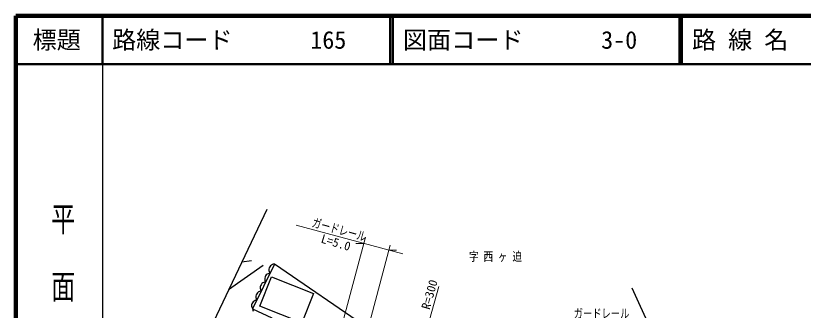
# Model space of a CAD drawing. Units: millimetres, scale not verified. Extents: x 40000 to 680000, y 20000 to 380000.
# Drawn here: x 40000 to 203472, y 318975 to 380000 of the extents above; entities that cross this region are included whole.
import ezdxf
from ezdxf.enums import TextEntityAlignment as Align

# ---------------------------------------------------------------- set-up
doc = ezdxf.new("R2010")
doc.units = ezdxf.units.MM
doc.header["$LTSCALE"] = 1000
for name, color, linetype, lineweight in [('M-BGD', 7, 'Continuous', 25), ('M-BMK-OTRS', 5, 'Continuous', 25), ('M-STR-HTXT', 7, 'Continuous', 13), ('M-TTL', 2, 'Continuous', 140), ('M-TTL-BAND', 7, 'Continuous', 25), ('M-TTL-LINE', 7, 'Continuous', 50)]:
    doc.layers.add(name, color=color, linetype=linetype, lineweight=lineweight)
doc.layers.add('M-BMK-HTXT', color=7, linetype='Continuous')
doc.layers.add('M-TTL-TXT', color=7, linetype='Continuous')
doc.styles.add('@ＭＳ ゴシック', font='')
doc.styles.add('ＭＳ ゴシック', font='')
doc.styles.get('@ＭＳ ゴシック').set_extended_font_data('@MS Gothic')
doc.styles.get('ＭＳ ゴシック').set_extended_font_data('MS Gothic')

msp = doc.modelspace()

# ---------------------------------------------------------------- linework, layer by layer
at = {"layer": 'M-BGD'}
for p, q in [((86935, 328977), (88929, 329301)), ((91383, 328258), (84193, 323204)), ((93703, 328511), (89178, 319232)), ((92621, 327730), (92549, 327485)), ((92549, 327485), (92551, 327203)), ((92551, 327203), (92591, 326997)), ((92591, 326997), (92649, 326829)), ((92732, 327957), (92621, 327730)), ((92880, 328165), (92732, 327957)), ((93104, 328336), (92880, 328165)), ((93290, 328432), (93104, 328336)), ((93459, 328490), (93290, 328432)), ((93703, 328511), (93459, 328490)), ((118627, 311486), (93703, 328511)), ((90641, 319793), (93057, 325913)), ((91752, 325880), (91683, 325646)), ((91683, 325646), (91686, 325378)), ((91686, 325378), (91724, 325182)), ((91858, 326095), (91752, 325880)), ((91999, 326294), (91858, 326095)), ((92212, 326457), (91999, 326294)), ((92390, 326548), (92212, 326457)), ((92550, 326603), (92390, 326548)), ((92783, 326623), (92550, 326603)), ((92649, 326829), (92783, 326623)), ((93057, 325913), (101800, 322462)), ((90824, 324045), (90752, 323800)), ((90752, 323800), (90754, 323518)), ((90935, 324271), (90824, 324045)), ((91083, 324479), (90935, 324271)), ((91307, 324651), (91083, 324479)), ((91494, 324746), (91307, 324651)), ((91662, 324804), (91494, 324746)), ((91906, 324826), (91662, 324804)), ((91724, 325182), (91779, 325021)), ((91779, 325021), (91906, 324826)), ((89904, 322157), (89831, 321912)), ((90014, 322384), (89904, 322157)), ((90163, 322592), (90014, 322384)), ((90386, 322763), (90163, 322592)), ((90573, 322859), (90386, 322763)), ((90742, 322917), (90573, 322859)), ((90986, 322938), (90742, 322917)), ((90754, 323518), (90794, 323312)), ((90794, 323312), (90852, 323143)), ((90852, 323143), (90986, 322938)), ((101800, 322462), (99384, 316342)), ((167866, 323593), (182629, 291384)), ((89140, 320523), (89035, 320307)), ((89281, 320721), (89140, 320523)), ((89494, 320884), (89281, 320721)), ((89672, 320975), (89494, 320884)), ((89833, 321030), (89672, 320975)), ((89831, 321912), (89834, 321631)), ((90065, 321051), (89833, 321030)), ((89834, 321631), (89874, 321424)), ((89874, 321424), (89932, 321256)), ((89932, 321256), (90065, 321051)), ((89035, 320307), (88966, 320074)), ((88966, 320074), (88968, 319805)), ((88968, 319805), (89006, 319609)), ((89006, 319609), (89061, 319448)), ((89061, 319448), (89189, 319253)), ((89178, 319232), (93166, 317391)), ((89178, 319232), (89206, 318976)), ((89206, 318976), (89270, 318801)), ((99384, 316342), (90641, 319793))]:
    msp.add_line(p, q, dxfattribs=at)
at = {"layer": 'M-BMK-OTRS'}
msp.add_line((92089, 339828), (75031, 303915), dxfattribs=at)
at = {"layer": 'M-STR-HTXT'}
for p, q in [((98224, 336569), (120382, 330634)), ((112575, 334111), (102375, 296073)), ((107743, 295076), (117713, 332424)), ((112158, 332837), (110600, 332819)), ((117457, 331417), (119014, 331435)), ((117782, 287976), (127802, 323910))]:
    msp.add_line(p, q, dxfattribs=at)
at = {"layer": 'M-TTL'}
for p, q in [((40000, 380000), (40000, 20000)), ((680000, 380000), (40000, 380000))]:
    msp.add_line(p, q, dxfattribs=at)
at = {"layer": 'M-TTL-BAND'}
msp.add_line((58000, 370000), (58000, 20000), dxfattribs=at)
at = {"layer": 'M-TTL-LINE'}
for p, q in [((58000, 380000), (58000, 370000)), ((117750, 380000), (117750, 370000)), ((118250, 380000), (118250, 370000)), ((177750, 380000), (177750, 370000)), ((178250, 380000), (178250, 370000)), ((40000, 370000), (680000, 370000))]:
    msp.add_line(p, q, dxfattribs=at)

# ---------------------------------------------------------------- texts
at = {"layer": 'M-BMK-HTXT', "style": 'ＭＳ ゴシック', "width": 0.8}
msp.add_text('字 西 ヶ 迫', height=1833, dxfattribs=at).set_placement((134098, 328639), align=Align.BOTTOM_LEFT)
at = {"layer": 'M-STR-HTXT', "style": 'ＭＳ ゴシック', "width": 0.75}
msp.add_text('ガードレール', height=1833, rotation=344.4, dxfattribs=at).set_placement((101172, 335806), align=Align.BOTTOM_LEFT)
at = {"layer": 'M-STR-HTXT', "style": 'ＭＳ ゴシック'}
for s, rotation, p in [('L=5.0', 343.6, (103057, 332484)), ('R=300', 74.1, (126437, 318833))]:
    msp.add_text(s, height=1833, rotation=rotation, dxfattribs=at).set_placement(p, align=Align.BOTTOM_LEFT)
at = {"layer": 'M-STR-HTXT', "style": 'ＭＳ ゴシック', "width": 0.75}
msp.add_text('ガードレール', height=1833, dxfattribs=at).set_placement((155832, 316817), align=Align.BOTTOM_LEFT)
at = {"layer": 'M-TTL-BAND', "style": '@ＭＳ ゴシック', "width": 1.4}
msp.add_text('平  面  図', height=3666, rotation=270, dxfattribs=at).set_placement((49777, 306475), align=Align.MIDDLE_RIGHT)
at = {"layer": 'M-TTL-TXT', "style": 'ＭＳ ゴシック'}
msp.add_text('標題', height=3666, dxfattribs=at).set_placement((48500, 375000), align=Align.MIDDLE_CENTER)
for s, p in [('路線コード', (60000, 375000)), ('165', (101142, 375000)), ('図面コード', (120380, 375000)), ('3-0', (161521, 375000)), ('路 線 名', (180380, 375000))]:
    msp.add_text(s, height=3666, dxfattribs=at).set_placement(p, align=Align.MIDDLE_LEFT)

doc.saveas('drawing.dxf')
